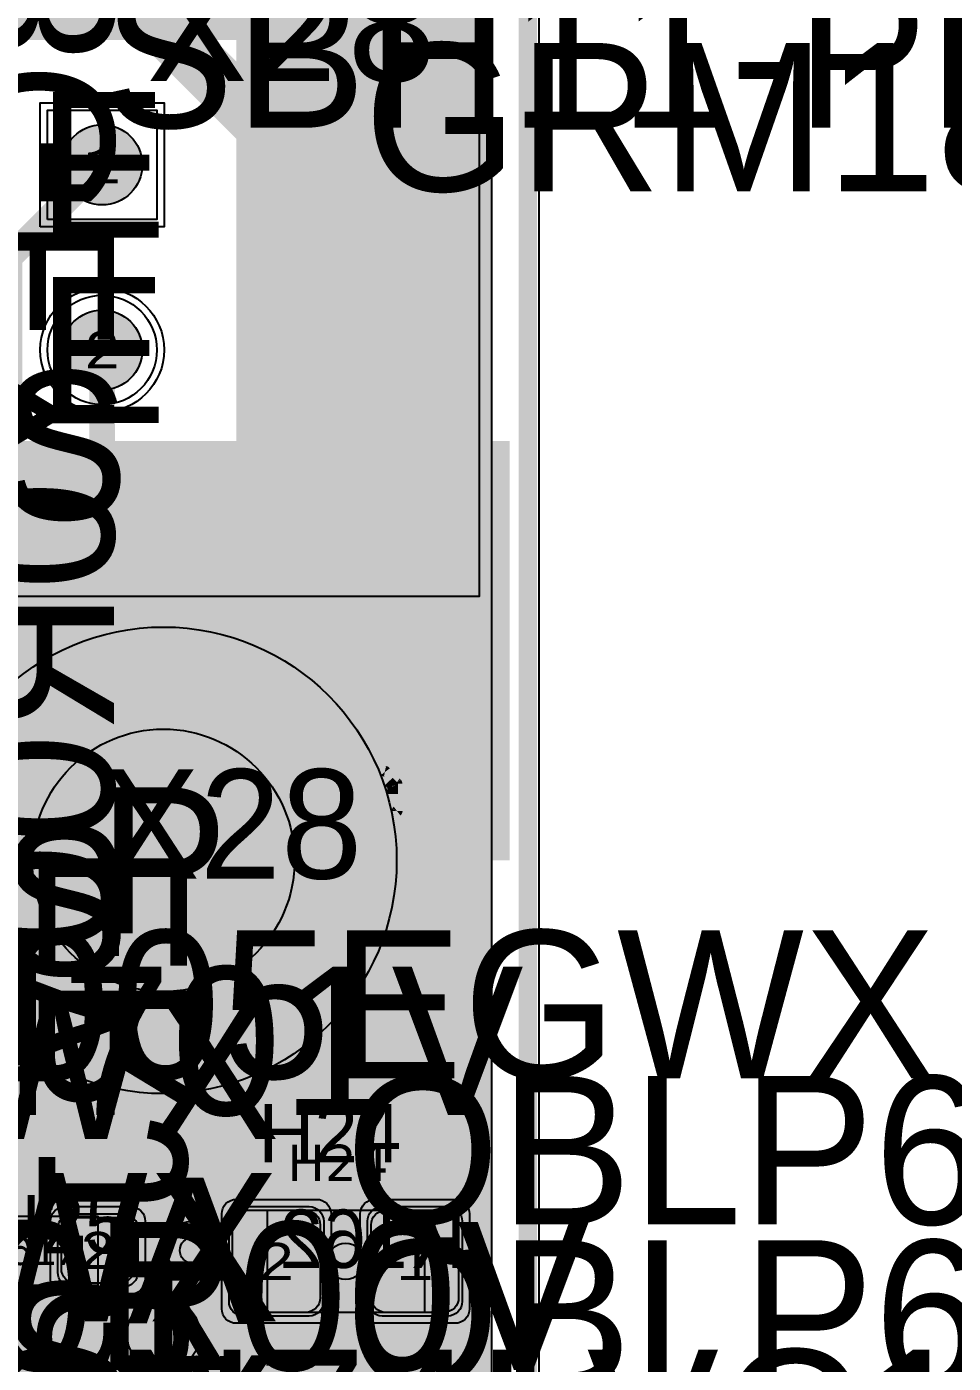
# Model space of a CAD drawing. Extents: x -28 to 199, y -61 to 255.
# Drawn here: x 163.12 to 175.84, y 168.1 to 186.43 of the extents above; entities that cross this region are included whole.
import ezdxf
from ezdxf.enums import TextEntityAlignment as Align

# ---------------------------------------------------------------- set-up
doc = ezdxf.new("R2010")
doc.units = 0
doc.header["$MEASUREMENT"] = 0
for name, color, linetype in [('ASSEMBLY_OUTLINES_BTM', 191, 'CONTINUOUS'), ('ASSEMBLY_OUTLINES_TOP', 102, 'CONTINUOUS'), ('ASSEMBLY_PART_NUMBERS_BTM', 191, 'CONTINUOUS'), ('ASSEMBLY_PART_NUMBERS_TOP', 102, 'CONTINUOUS'), ('ASSEMBLY_REF_DES_BTM', 191, 'CONTINUOUS'), ('ASSEMBLY_REF_DES_TOP', 102, 'CONTINUOUS'), ('BOARD_OUTLINE', 10, 'CONTINUOUS'), ('DRILL_DRAWING', 21, 'CONTINUOUS'), ('GENERATED_SILKSCREEN_BTM', 255, 'CONTINUOUS'), ('GENERATED_SILKSCREEN_TOP', 140, 'CONTINUOUS'), ('MANUFACTURING_OUTLINES', 10, 'CONTINUOUS'), ('MOUNTING_HOLE_PADS_LAYER14', 150, 'CONTINUOUS'), ('MOUNTING_HOLE_PADS_LAYER17', 10, 'CONTINUOUS'), ('MOUNTING_HOLE_PADS_LAYER_2', 230, 'CONTINUOUS'), ('MOUNTING_HOLE_PADS_LAYER_3', 81, 'CONTINUOUS'), ('MOUNTING_HOLES_LAYER_2', 42, 'CONTINUOUS'), ('MOUNTING_HOLES_LAYER_3', 42, 'CONTINUOUS'), ('MOUNTING_HOLES_LAYER_BOT21', 42, 'CONTINUOUS'), ('MOUNTING_HOLES_LAYER_TOP', 42, 'CONTINUOUS'), ('PART_HOLES_LAYER_2', 30, 'CONTINUOUS'), ('PART_HOLES_LAYER_3', 30, 'CONTINUOUS'), ('PART_HOLES_LAYER_BOTTOM', 30, 'CONTINUOUS'), ('PART_HOLES_LAYER_TOP', 30, 'CONTINUOUS'), ('PART_PADS_LAYER_2', 230, 'CONTINUOUS'), ('PART_PADS_LAYER_3', 81, 'CONTINUOUS'), ('PART_PADS_LAYER_BOTTOM', 10, 'CONTINUOUS'), ('PART_PADS_LAYER_TOP', 150, 'CONTINUOUS'), ('PART_PADS_SMD_BTM', 10, 'CONTINUOUS'), ('PART_PADS_SMD_TOP', 150, 'CONTINUOUS'), ('PIN_NUMBERS_BTM', 8, 'CONTINUOUS'), ('PIN_NUMBERS_TOP', 8, 'CONTINUOUS'), ('PLACEMENT_OUTLINES_BTM', 222, 'CONTINUOUS'), ('PLACEMENT_OUTLINES_TOP', 130, 'CONTINUOUS'), ('PLANE_DATA_LAYER_BOTTOM', 10, 'CONTINUOUS'), ('PLANE_DATA_LAYER_TOP', 150, 'CONTINUOUS'), ('PLANE_SHAPES_LAYER_2', 230, 'CONTINUOUS'), ('PLANE_SHAPES_LAYER_3', 81, 'CONTINUOUS'), ('PLANE_SHAPES_LAYER_BOTTOM', 10, 'CONTINUOUS'), ('PLANE_SHAPES_LAYER_TOP', 150, 'CONTINUOUS'), ('ROUTE_BORDER', 151, 'CONTINUOUS'), ('SILKSCREEN_OUTLINES_BTM', 211, 'CONTINUOUS'), ('SILKSCREEN_OUTLINES_TOP', 150, 'CONTINUOUS'), ('SILKSCREEN_REF_DES_BTM', 211, 'CONTINUOUS'), ('SILKSCREEN_REF_DES_TOP', 150, 'CONTINUOUS'), ('SOLDERMASK_PADS_BTM', 12, 'CONTINUOUS'), ('SOLDERMASK_PADS_TOP', 180, 'CONTINUOUS'), ('SOLDERPASTE_PADS_BTM', 12, 'CONTINUOUS'), ('SOLDERPASTE_PADS_TOP', 180, 'CONTINUOUS'), ('TRACES_LAYER_BOTTOM', 10, 'CONTINUOUS'), ('TRACES_LAYER_TOP', 150, 'CONTINUOUS'), ('VIA_HOLES_LAYER_2', 30, 'CONTINUOUS'), ('VIA_HOLES_LAYER_3', 30, 'CONTINUOUS'), ('VIA_HOLES_LAYER_BOTTOM', 30, 'CONTINUOUS'), ('VIA_HOLES_LAYER_TOP', 30, 'CONTINUOUS'), ('VIA_PADS_LAYER_2', 230, 'CONTINUOUS'), ('VIA_PADS_LAYER_3', 81, 'CONTINUOUS'), ('VIA_PADS_LAYER_BOTTOM', 10, 'CONTINUOUS'), ('VIA_PADS_LAYER_TOP', 150, 'CONTINUOUS')]:
    doc.layers.add(name, color=color, linetype=linetype)
doc.styles.add('COURIER_NEW', font='COUR.TTF')
doc.styles.add('VERDANA', font='verdana.TTF')
doc.styles.add('VERIBEST_GERBER_0', font='txt')

msp = doc.modelspace()

# ---------------------------------------------------------------- hatches: boundary and pattern name
at = {"layer": 'ASSEMBLY_OUTLINES_TOP'}
h = msp.add_hatch(color=256, dxfattribs=at)
edge = h.paths.add_edge_path()
edge.add_arc((167.5, 169.5), 0.25, 0, 360)
at = {"layer": 'MOUNTING_HOLES_LAYER_2'}
h = msp.add_hatch(color=256, dxfattribs=at)
edge = h.paths.add_edge_path()
edge.add_arc((165, 175), 1.8, 0, 360)
h = msp.add_hatch(color=256, dxfattribs=at)
edge = h.paths.add_edge_path()
edge.add_arc((165, 168.5), 0.5, 0, 360)
at = {"layer": 'MOUNTING_HOLES_LAYER_3'}
h = msp.add_hatch(color=256, dxfattribs=at)
edge = h.paths.add_edge_path()
edge.add_arc((165, 175), 1.8, 0, 360)
h = msp.add_hatch(color=256, dxfattribs=at)
edge = h.paths.add_edge_path()
edge.add_arc((165, 168.5), 0.5, 0, 360)
at = {"layer": 'MOUNTING_HOLES_LAYER_BOT21'}
h = msp.add_hatch(color=256, dxfattribs=at)
edge = h.paths.add_edge_path()
edge.add_arc((165, 175), 1.8, 0, 360)
h = msp.add_hatch(color=256, dxfattribs=at)
edge = h.paths.add_edge_path()
edge.add_arc((165, 168.5), 0.5, 0, 360)
at = {"layer": 'MOUNTING_HOLES_LAYER_TOP'}
h = msp.add_hatch(color=256, dxfattribs=at)
edge = h.paths.add_edge_path()
edge.add_arc((165, 175), 1.8, 0, 360)
h = msp.add_hatch(color=256, dxfattribs=at)
edge = h.paths.add_edge_path()
edge.add_arc((165, 168.5), 0.5, 0, 360)
at = {"layer": 'PART_HOLES_LAYER_2'}
h = msp.add_hatch(color=256, dxfattribs=at)
edge = h.paths.add_edge_path()
edge.add_arc((164.16, 184.54), 0.55, 0, 360)
h = msp.add_hatch(color=256, dxfattribs=at)
edge = h.paths.add_edge_path()
edge.add_arc((164.16, 182), 0.55, 0, 360)
at = {"layer": 'PART_HOLES_LAYER_3'}
h = msp.add_hatch(color=256, dxfattribs=at)
edge = h.paths.add_edge_path()
edge.add_arc((164.16, 184.54), 0.55, 0, 360)
h = msp.add_hatch(color=256, dxfattribs=at)
edge = h.paths.add_edge_path()
edge.add_arc((164.16, 182), 0.55, 0, 360)
at = {"layer": 'PART_HOLES_LAYER_BOTTOM'}
h = msp.add_hatch(color=256, dxfattribs=at)
edge = h.paths.add_edge_path()
edge.add_arc((164.16, 184.54), 0.55, 0, 360)
h = msp.add_hatch(color=256, dxfattribs=at)
edge = h.paths.add_edge_path()
edge.add_arc((164.16, 182), 0.55, 0, 360)
at = {"layer": 'PART_HOLES_LAYER_TOP'}
h = msp.add_hatch(color=256, dxfattribs=at)
edge = h.paths.add_edge_path()
edge.add_arc((164.16, 184.54), 0.55, 0, 360)
h = msp.add_hatch(color=256, dxfattribs=at)
edge = h.paths.add_edge_path()
edge.add_arc((164.16, 182), 0.55, 0, 360)
at = {"layer": 'PLANE_DATA_LAYER_BOTTOM'}
h = msp.add_hatch(color=256, dxfattribs=at)
h.paths.add_polyline_path([(169.5, 182.994348, -0.6681819935815638), (169.369918, 182.940467), (166.022318, 186.288067, -0.198909955685367), (166, 186.341948), (166, 188.182781, -0.2956984262160577), (166.045075, 188.252334, 0.6480680487453199), (166.045075, 189.347666, -0.2956984262160577), (166, 189.417219), (166, 217.499992, 0.414213562373095), (165.999992, 217.5), (158.000008, 217.5, 0.414213562373095), (158, 217.499992), (158, 214.902603, -0.198909955685367), (157.977682, 214.848722), (157.67296, 214.544, -0.6168695301195867), (157.543681, 214.586852, 0.8785732422549731), (156.353822, 214.567613, -0.381510988498814), (156.278107, 214.5), (154.489242, 214.5, -0.5383921361414893), (154.419199, 214.606207, 0.8971333277535124), (152.686954, 215.582199, -0.5138675206210099), (152.563046, 215.582199, 0.6767439981892426), (150.759836, 215.139914, -0.4545684732283138), (150.663608, 215.077263, 0.4628778347305008), (149.903822, 214.567613, -0.381510988498814), (149.828107, 214.5), (149.8262, 214.5, -0.414213562373095), (149.75, 214.5762), (149.75, 217.499992, 0.414213562373095), (149.749992, 217.5), (142.750008, 217.5, 0.414213562373095), (142.75, 217.499992), (142.75, 216.317137, -0.414213562373095), (142.6738, 216.240937), (130.8262, 216.240937, -0.414213562373095), (130.75, 216.317137), (130.75, 221.05161, -0.198909955685367), (130.772318, 221.105491), (131.644509, 221.977682, -0.1989133663344687), (131.698391, 222), (135.749992, 222, 0.414213562373095), (135.75, 222.000008), (135.75, 223.160834, -0.6295033319639212), (135.873908, 223.220251, 2.085404210499117), (135.873908, 224.779749, -0.629503331963921), (135.75, 224.839166), (135.75, 225.1738, -0.414213562373095), (135.8262, 225.25), (142.6738, 225.25, -0.414213562373095), (142.75, 225.1738), (142.75, 222.250008, 0.414213562373095), (142.750008, 222.25), (145.160834, 222.25, -0.6295033319639212), (145.220251, 222.126092, 2.085404210499117), (146.779749, 222.126092, -0.6295033319639212), (146.839166, 222.25), (147.910834, 222.25, -0.6295033319639212), (147.970251, 222.126092, 2.085404210499117), (149.529749, 222.126092, -0.6295033319639212), (149.589166, 222.25), (161.749992, 222.25, 0.414213562373095), (161.75, 222.250008), (161.75, 235.310363, -0.1756597936058653), (161.767701, 235.359192, 0.3625092994040193), (161.767701, 236.640808, -0.1756597936058653), (161.75, 236.689637), (161.75, 240.9238, -0.414213562373095), (161.8262, 241), (166.6738, 241, -0.414213562373095), (166.75, 240.9238), (166.75, 224.750008, 0.414213562373095), (166.750008, 224.75), (169.4238, 224.75, -0.414213562373095), (169.5, 224.6738)], flags=0)
h.paths.add_polyline_path([(133.75, 220, -0.9999999999999999), (135.75, 220, -0.9999999999999999)], flags=0)
h.paths.add_polyline_path([(137, 220, -0.9999999999999999), (139, 220, -0.9999999999999999)], flags=0)
h.paths.add_polyline_path([(138.04, 224, -0.9999999999999999), (140.04, 224, -0.9999999999999999)], flags=0)
h.paths.add_polyline_path([(140.25, 220, -0.9999999999999999), (142.25, 220, -0.9999999999999999)], flags=0)
h.paths.add_polyline_path([(161.96, 226.5, -0.9999999999999999), (163.96, 226.5, -0.9999999999999999)], flags=0)
h.paths.add_polyline_path([(161.96, 233, -0.9999999999999999), (163.96, 233, -0.9999999999999999)], flags=0)
h.paths.add_polyline_path([(161.96, 239.25, -0.9999999999999999), (163.96, 239.25, -0.9999999999999999)], flags=0)
h.paths.add_polyline_path([(163.285987, 219.388731, 1.7877343018547374), (163.285987, 220.411269, -0.1385740107174841), (163.246107, 220.4), (154.653893, 220.4, -0.1385740107174841), (154.614013, 220.411269, 1.7877343018547374), (154.614013, 219.388731, -0.1385740107174841), (154.653893, 219.4), (163.246107, 219.4, -0.1385740107174841)], flags=0)
h.paths.add_polyline_path([(164.5, 226.5, -0.9999999999999999), (166.5, 226.5, -0.9999999999999999)], flags=0)
h.paths.add_polyline_path([(164.5, 233, -0.9999999999999999), (166.5, 233, -0.9999999999999999)], flags=0)
h.paths.add_polyline_path([(164.5, 239.25, -0.9999999999999999), (166.5, 239.25, -0.9999999999999999)], flags=0)
at = {"layer": 'PLANE_DATA_LAYER_TOP'}
h = msp.add_hatch(color=256, dxfattribs=at)
h.paths.add_polyline_path([(169.5, 170.5762, -0.414213562373095), (169.4238, 170.5), (162.148472, 170.5, -0.1989133663344686), (162.09459, 170.522318), (161.772318, 170.84459, -0.198909955685367), (161.75, 170.898471), (161.75, 172.953862, -0.7480290918849526), (161.890244, 172.995151, 0.7480293216192154), (168.7, 175), (168.7, 175.000019, 0.9899629633385255), (161.300753, 175.074662, -0.4083137291548032), (161.224569, 175), (154.8262, 175, -0.414213562373095), (154.75, 175.0762), (154.75, 176.999992, 0.414213562373095), (154.749992, 177), (150.8262, 177, -0.414213562373095), (150.75, 177.0762), (150.75, 180.551331, -0.198909955685367), (150.772318, 180.605212), (153.144788, 182.977682, -0.1989133663344687), (153.19867, 183), (153.447913, 183, -0.7613576683879826), (153.487003, 182.858391, 0.2639141789224433), (153, 182.000001), (153, 182, 0.6295044454666773), (154.626092, 181.220251, -0.6295033319639212), (154.75, 181.160834), (154.75, 180.750008, 0.414213562373095), (154.750008, 180.75), (169.4238, 180.75, -0.414213562373095), (169.5, 180.6738)], flags=0)
h.paths.add_polyline_path([(155.1, 179.2, -0.9999999999999999), (156.29999999999998, 179.2, -0.9999999999999999)], flags=0)
at = {"layer": 'PLANE_SHAPES_LAYER_2'}
h = msp.add_hatch(color=256, dxfattribs=at)
h.paths.add_polyline_path([(169.5, 129.25), (149.5, 129.25), (142.25, 122), (142.25, 90.5), (147.5, 90.5), (147.5, 80), (154, 80), (154, 69.25), (131.75, 69.25), (131.75, 73.25), (121.25, 73.25), (121.25, 81), (110.5, 81), (110.5, 125.75), (106.5, 125.75), (106.5, 128.75), (93.5, 128.75), (93.5, 120.25), (91.75, 120.25), (91.75, 121.5), (80, 121.5), (80, 118.25), (73.25, 118.25), (73.25, 124.5), (67.5, 124.5), (67.5, 128), (57.75, 128), (57.75, 120.25), (55.25, 120.25), (55.25, 121.5), (47.5, 121.5), (47.5, 119), (35, 119), (35, 134.75), (32.75, 134.75), (32.75, 159.75), (29.25, 159.75), (29.25, 175.25), (22.5, 175.25), (22.5, 195.25), (17.25, 195.25), (17.25, 198), (22.5, 198), (22.5, 216.5), (40.25, 216.5), (40.25, 235.5), (54.5, 235.5), (54.5, 254), (87.25, 254), (87.25, 236.25), (86.25, 236.25), (86.25, 228.75), (81, 228.75), (81, 218.75), (95.25, 218.75), (95.25, 194.5), (87, 194.5), (87, 172), (131.1, 172), (131.1, 208.75), (115.5, 208.75), (115.5, 213.75), (106.75, 213.75), (106.75, 218.75), (110.25, 222.25), (110.25, 226.25), (142.5, 226.25), (142.5, 221.5), (160.5, 221.5), (160.5, 240.75), (169.5, 240.75)])
h.paths.add_polyline_path([(35.5, 149.5), (41.75, 149.5), (41.75, 152), (39.25, 152), (39.25, 154), (37.75, 154), (37.75, 152), (35.5, 152)], flags=16)
h.paths.add_polyline_path([(37.5, 125.75), (37.5, 128.75), (42.75, 128.75), (42.75, 125.75)], flags=16)
h.paths.add_polyline_path([(52, 127.75), (52, 130.75), (54.25, 130.75), (54.25, 127.75)], flags=16)
h.paths.add_polyline_path([(50.75, 219.5), (50.75, 226.5), (71.75, 226.5), (71.75, 219.5)], flags=16)
h.paths.add_polyline_path([(66.5, 150.75), (66.5, 177.5), (72.25, 177.5), (72.25, 150.75)], flags=16)
h.paths.add_polyline_path([(47.25, 185.25), (73, 185.25), (73, 188.25), (70.25, 188.25), (70.25, 191), (47.25, 191)], flags=16)
h.paths.add_polyline_path([(84.5, 208), (84.5, 212.75), (85, 212.75), (85, 208)], flags=16)
h.paths.add_polyline_path([(61.5, 137.25), (87.75, 137.25), (87.75, 140.5), (84.75, 140.5), (84.75, 143), (61.5, 143)], flags=16)
h.paths.add_polyline_path([(88.75, 127), (88.75, 130), (91, 130), (91, 127)], flags=16)
h.paths.add_polyline_path([(85.5, 130.25), (85.5, 132.5), (91, 132.5), (91, 130.25)], flags=16)
h.paths.add_polyline_path([(108.75, 142.25), (135.75, 142.25), (135.75, 145.75), (132.25, 145.75), (132.25, 149), (108.75, 149)], flags=16)
h.paths.add_polyline_path([(114.25, 126.75), (140.75, 126.75), (140.75, 129.75), (137.25, 129.75), (137.25, 133), (114.25, 133)], flags=16)
h.paths.add_polyline_path([(155.25, 180.25), (166.25, 180.25), (166.25, 186.25), (152.25, 186.25), (152.25, 183), (155.25, 183)], flags=16)
at = {"layer": 'PLANE_SHAPES_LAYER_3'}
h = msp.add_hatch(color=256, dxfattribs=at)
h.paths.add_polyline_path([(169.5, 129.25), (149.5, 129.25), (142.25, 122), (142.25, 90.5), (147.5, 90.5), (147.5, 80), (154, 80), (154, 69.25), (131.75, 69.25), (131.75, 73.25), (121.25, 73.25), (121.25, 81), (110.5, 81), (110.5, 125.75), (106.5, 125.75), (106.5, 128.75), (93.5, 128.75), (93.5, 120.25), (91.75, 120.25), (91.75, 121.5), (80, 121.5), (80, 118.25), (73.25, 118.25), (73.25, 124.5), (67.5, 124.5), (67.5, 127.75), (58.25, 127.75), (58.25, 130.25), (88.75, 130.25), (88.75, 127), (91, 127), (91, 132.5), (55, 132.5), (55, 131.25), (52, 131.25), (52, 127.75), (55, 127.75), (55, 127.25), (57.75, 127.25), (57.75, 120.25), (55.25, 120.25), (55.25, 121.5), (47.5, 121.5), (47.5, 119), (35, 119), (35, 134.75), (32.75, 134.75), (32.75, 159.75), (29.25, 159.75), (29.25, 175.25), (22.5, 175.25), (22.5, 195.25), (17.25, 195.25), (17.25, 198), (22.5, 198), (22.5, 216.5), (40.25, 216.5), (40.25, 235.5), (54.5, 235.5), (54.5, 254), (87.25, 254), (87.25, 236.25), (86.25, 236.25), (86.25, 228.75), (81, 228.75), (81, 218.75), (95.25, 218.75), (95.25, 194.5), (87, 194.5), (87, 172), (131.1, 172), (131.1, 208.75), (115.5, 208.75), (115.5, 213.75), (106.75, 213.75), (106.75, 218.75), (110.25, 222.25), (110.25, 226.25), (142.5, 226.25), (142.5, 221.5), (160.5, 221.5), (160.5, 240.75), (169.5, 240.75)])
h.paths.add_polyline_path([(35.5, 149.5), (41.75, 149.5), (41.75, 152), (39.25, 152), (39.25, 154), (37.75, 154), (37.75, 152), (35.5, 152)], flags=16)
h.paths.add_polyline_path([(37.5, 125.75), (37.5, 128.75), (42.75, 128.75), (42.75, 125.75)], flags=16)
h.paths.add_polyline_path([(50.75, 219.5), (50.75, 226.5), (71.75, 226.5), (71.75, 219.5)], flags=16)
h.paths.add_polyline_path([(66.5, 150.75), (66.5, 177.5), (72.25, 177.5), (72.25, 150.75)], flags=16)
h.paths.add_polyline_path([(47.25, 185.25), (73, 185.25), (73, 188.25), (70.25, 188.25), (70.25, 191), (47.25, 191)], flags=16)
h.paths.add_polyline_path([(84.5, 208), (84.5, 212.75), (85, 212.75), (85, 208)], flags=16)
h.paths.add_polyline_path([(61.5, 137.25), (87.75, 137.25), (87.75, 140.5), (84.75, 140.5), (84.75, 143), (61.5, 143)], flags=16)
h.paths.add_polyline_path([(108.75, 142.25), (135.75, 142.25), (135.75, 145.75), (132.25, 145.75), (132.25, 149), (108.75, 149)], flags=16)
h.paths.add_polyline_path([(114.25, 126.75), (140.75, 126.75), (140.75, 129.75), (137.25, 129.75), (137.25, 133), (114.25, 133)], flags=16)
h.paths.add_polyline_path([(155.25, 180.25), (166.25, 180.25), (166.25, 186.25), (152.25, 186.25), (152.25, 183), (155.25, 183)], flags=16)
at = {"layer": 'VIA_HOLES_LAYER_2'}
h = msp.add_hatch(color=256, dxfattribs=at)
edge = h.paths.add_edge_path()
edge.add_arc((165.4, 169.650002), 0.175, 0, 360)
at = {"layer": 'VIA_HOLES_LAYER_3'}
h = msp.add_hatch(color=256, dxfattribs=at)
edge = h.paths.add_edge_path()
edge.add_arc((165.4, 169.650002), 0.175, 0, 360)
at = {"layer": 'VIA_HOLES_LAYER_BOTTOM'}
h = msp.add_hatch(color=256, dxfattribs=at)
edge = h.paths.add_edge_path()
edge.add_arc((165.4, 169.650002), 0.175, 0, 360)
at = {"layer": 'VIA_HOLES_LAYER_TOP'}
h = msp.add_hatch(color=256, dxfattribs=at)
edge = h.paths.add_edge_path()
edge.add_arc((165.4, 169.650002), 0.175, 0, 360)

# ---------------------------------------------------------------- linework, layer by layer
at = {"layer": 'ASSEMBLY_OUTLINES_BTM'}
msp.add_lwpolyline([(162.4, 169.170002), (162.4, 170.120002), (164.1, 170.120002), (164.1, 169.170002)], close=True, dxfattribs=at)
at = {"layer": 'ASSEMBLY_OUTLINES_TOP'}
for points, const_width in [([(148.83, 178.62), (148.83, 187.92), (169.33, 187.92), (169.33, 178.62)], 0.2), ([(167, 169), (167, 170), (168, 170), (168, 169)], 0.1)]:
    msp.add_lwpolyline(points, close=True, dxfattribs=dict(at, const_width=const_width))
msp.add_lwpolyline([(166.43, 168.8), (166.43, 170.2), (168.58, 170.2), (168.58, 168.8)], close=True, dxfattribs=at)
at = {"layer": 'ASSEMBLY_OUTLINES_TOP', "const_width": 0.1}
msp.add_lwpolyline([(166.75, 169), (166.75, 170)], dxfattribs=at)
at = {"layer": 'ASSEMBLY_OUTLINES_TOP'}
msp.add_circle((167.5, 169.5), 0.25, dxfattribs=at)
at = {"layer": 'BOARD_OUTLINE', "const_width": 0.25}
msp.add_lwpolyline([(0, 1.5), (0, 253.5, -0.4142135624), (1.5, 255), (168.5, 255, -0.4142135624), (170, 253.5), (170, 1.5, -0.4142135624), (168.5, 0), (1.5, 0, -0.4142135624)], format="xyb", close=True, dxfattribs=at)
at = {"layer": 'GENERATED_SILKSCREEN_BTM', "const_width": 0.15}
for points in [[(168.1712, 169.429202), (168.1776, 169.427602), (168.1816, 169.424402), (168.1832, 169.418802), (168.184, 169.412402), (168.1832, 169.406802), (168.1816, 169.401202), (168.1776, 169.397202), (168.1712, 169.396402), (167.8592, 169.396402), (167.8536, 169.397202), (167.8488, 169.401202), (167.8464, 169.406802), (167.8456, 169.412402), (167.8464, 169.418802), (167.8488, 169.424402), (167.8536, 169.427602), (167.8592, 169.429202), (168, 169.429202), (168, 170.180402), (168.0008, 170.186002), (168.0032, 170.190002), (168.0072, 170.192402), (168.0128, 170.193202), (168.0168, 170.194002), (168.0208, 170.194002), (168.024, 170.192402), (168.0272, 170.189202), (168.1832, 169.970002), (168.1848, 169.966802), (168.1856, 169.964402), (168.1856, 169.958802), (168.1832, 169.954002), (168.1792, 169.950002), (168.1744, 169.946802), (168.1688, 169.945202), (168.1656, 169.945202), (168.1632, 169.946002), (168.1592, 169.950802), (168.0312, 170.130002), (168.0312, 169.429202), (168.1712, 169.429202)], [(166.3712, 170.193202), (166.2368, 170.083602), (166.2344, 170.079602), (166.2336, 170.076402), (166.232, 170.074002), (166.2312, 170.070802), (166.2312, 169.961202), (166.232, 169.958002), (166.2336, 169.953202), (166.2344, 169.949202), (166.2368, 169.947602), (166.7696, 169.514802), (166.7696, 169.429202), (166.2472, 169.429202), (166.2416, 169.427602), (166.2368, 169.424402), (166.2344, 169.418802), (166.2336, 169.412402), (166.2344, 169.406802), (166.2368, 169.401202), (166.2416, 169.398002), (166.2472, 169.396402), (166.7864, 169.396402), (166.7928, 169.398002), (166.7968, 169.402002), (166.8008, 169.406002), (166.8024, 169.412402), (166.8024, 169.522002), (166.8016, 169.524402), (166.8, 169.530002), (166.7984, 169.532402), (166.7976, 169.534002), (166.7952, 169.535602), (166.2632, 169.969202), (166.2632, 170.062802), (166.388, 170.163602), (166.6464, 170.163602), (166.7768, 170.057202), (166.7824, 170.055602), (166.788, 170.056402), (166.7928, 170.058802), (166.7968, 170.063602), (166.7992, 170.068402), (166.8, 170.074002), (166.7992, 170.079602), (166.7976, 170.082002), (166.7952, 170.083602), (166.6608, 170.193202), (166.6576, 170.194002), (166.656, 170.194802), (166.6544, 170.195602), (166.6512, 170.196402), (166.3816, 170.196402), (166.3784, 170.195602), (166.3768, 170.194802), (166.3744, 170.194002), (166.3712, 170.193202)], [(167.1272, 170.193202), (166.9928, 170.083602), (166.9896, 170.079602), (166.988, 170.073202), (166.9888, 170.068402), (166.9904, 170.064402), (166.9928, 170.061202), (166.9968, 170.058002), (167.0008, 170.055602), (167.0048, 170.054802), (167.0088, 170.054802), (167.012, 170.057202), (167.1432, 170.163602), (167.4024, 170.163602), (167.5256, 170.062802), (167.5256, 169.775602), (167.4168, 169.864402), (167.4136, 169.865202), (167.412, 169.866002), (167.4112, 169.866002), (167.4112, 169.866802), (167.4072, 169.867602), (167.1376, 169.867602), (167.1344, 169.866802), (167.1344, 169.866002), (167.1328, 169.866002), (167.1304, 169.865202), (167.128, 169.864402), (166.9928, 169.755602), (166.992, 169.753202), (166.9904, 169.752402), (166.9896, 169.751602), (166.9896, 169.750002), (166.988, 169.744402), (166.9872, 169.742002), (166.9872, 169.522002), (166.988, 169.518002), (166.9896, 169.514802), (166.9904, 169.511602), (166.9928, 169.509202), (167.1272, 169.399602), (167.1312, 169.398002), (167.132, 169.397202), (167.1344, 169.397202), (167.1352, 169.396402), (167.136, 169.396402), (167.1376, 169.396402), (167.4072, 169.396402), (167.4104, 169.397202), (167.4136, 169.398002), (167.4168, 169.399602), (167.5512, 169.509202), (167.5536, 169.510802), (167.5544, 169.511602), (167.556, 169.514002), (167.5576, 169.519602), (167.5584, 169.522002), (167.5584, 170.070802), (167.5576, 170.074802), (167.556, 170.078002), (167.5544, 170.079602), (167.5536, 170.081202), (167.5512, 170.083602), (167.4168, 170.193202), (167.4136, 170.194002), (167.412, 170.194802), (167.4104, 170.195602), (167.4072, 170.196402), (167.1376, 170.196402), (167.1344, 170.195602), (167.1328, 170.194802), (167.1304, 170.194002), (167.1272, 170.193202)], [(168.476, 169.892402), (168.4736, 169.894002), (168.4728, 169.898002), (168.4712, 169.902002), (168.4704, 169.906002), (168.4704, 170.070802), (168.4712, 170.074802), (168.4728, 170.077202), (168.4728, 170.079602), (168.4736, 170.080402), (168.4752, 170.081202), (168.476, 170.082802), (168.612, 170.193202), (168.616, 170.194802), (168.6192, 170.195602), (168.6224, 170.196402), (169.0256, 170.196402), (169.0328, 170.194802), (169.0376, 170.190802), (169.0416, 170.186002), (169.0432, 170.180402), (169.0432, 169.412402), (169.0416, 169.406002), (169.0376, 169.402002), (169.0328, 169.399602), (169.0272, 169.398802), (169.0208, 169.399602), (169.0152, 169.402002), (169.0112, 169.406002), (169.0096, 169.412402), (169.0096, 169.780402), (168.6336, 169.780402), (168.5024, 169.407602), (168.4992, 169.402002), (168.4936, 169.398802), (168.488, 169.398002), (168.4824, 169.399602), (168.4776, 169.402002), (168.4736, 169.406002), (168.472, 169.411602), (168.4728, 169.418002), (168.604, 169.790802), (168.476, 169.892402)], [(169.0096, 170.163602), (168.6272, 170.163602), (168.5024, 170.062802), (168.5024, 169.914002), (168.6272, 169.812402), (169.0096, 169.812402), (169.0096, 170.163602)], [(167.5256, 169.734002), (167.5256, 169.530002), (167.4024, 169.429202), (167.144, 169.429202), (167.0192, 169.530002), (167.0192, 169.734002), (167.144, 169.835602), (167.4024, 169.835602), (167.5256, 169.734002)], [(166.6748, 167.7008), (166.5468, 167.88), (166.5468, 167.1792)], [(168.1588, 167.7008), (168.0308, 167.88), (168.0308, 167.1792)]]:
    msp.add_lwpolyline(points, dxfattribs=at)
for points in [[(163.533844, 170.120007, 1.1642e-05), (163.533836, 170.119997), (162.966164, 170.119997, 1.1642e-05), (162.966156, 170.120007), (163.533844, 170.120007)], [(163.542098, 169.169997), (162.957902, 169.169997, 1.22306e-05), (162.957911, 169.170007), (163.542089, 169.170007, 1.22306e-05), (163.542098, 169.169997)]]:
    msp.add_lwpolyline(points, format="xyb", dxfattribs=at)
at = {"layer": 'GENERATED_SILKSCREEN_TOP', "const_width": 0.15}
msp.add_lwpolyline([(148.83, 178.62), (148.83, 187.92), (169.33, 187.92), (169.33, 178.62)], close=True, dxfattribs=at)
for points in [[(168.205505, 175.6755, -0.2360679775), (168.205503, 175.675496), (168.204853, 175.674196, 1.1677e-06), (168.20485, 175.674211), (168.205495, 175.6755), (168.205495, 176.041499), (168.203995, 176.047499), (168.202495, 176.053498), (168.196496, 176.062497), (168.046497, 176.216996), (168.040498, 176.221495), (168.038549, 176.22182, 8.935e-07), (168.038545, 176.221831), (168.040501, 176.221505, -0.1119910922), (168.040503, 176.221504), (168.046503, 176.217004, -0.0710678119), (168.046504, 176.217003), (168.196503, 176.062504, -0.0710678116), (168.196504, 176.062503), (168.202504, 176.053504, -0.1622776593), (168.202505, 176.053501), (168.204005, 176.047501), (168.205505, 176.041501), (168.205505, 175.6755)], [(168.145505, 175.911824, 2.7787e-06), (168.145495, 175.911859), (168.145495, 176.024998), (168.091524, 176.080788, 1.787e-06), (168.091516, 176.08081), (168.145503, 176.025004, -0.2360679775), (168.145505, 176.025), (168.145505, 175.911824)], [(165.500005, 170.063069, 5.9988e-06), (165.499995, 170.063071), (165.499995, 170.25, -1), (165.500005, 170.25), (165.500005, 170.063069)], [(167.769515, 170.200005, 1.10969e-05), (167.769508, 170.199995), (167.230492, 170.199995, 1.10969e-05), (167.230485, 170.200005), (167.769515, 170.200005)], [(165.500005, 168.783937, 8.5753e-06), (165.499995, 168.783954), (165.499995, 169.236933, 5.9988e-06), (165.500005, 169.236935), (165.500005, 168.783937)], [(167.769515, 168.799995), (167.230485, 168.799995, 1.10969e-05), (167.230492, 168.800005), (167.769508, 168.800005, 1.10969e-05), (167.769515, 168.799995)]]:
    msp.add_lwpolyline(points, format="xyb", dxfattribs=at)
for points in [[(166.4068, 170.8624), (166.4084, 170.856), (166.4124, 170.852), (166.4172, 170.8496), (166.4228, 170.8488), (166.4292, 170.8496), (166.4348, 170.852), (166.4388, 170.856), (166.4404, 170.8624), (166.4404, 171.2304), (166.9468, 171.2304), (166.9468, 170.8624), (166.9476, 170.856), (166.9516, 170.852), (166.9572, 170.8496), (166.9628, 170.8488), (166.9684, 170.8496), (166.9732, 170.852), (166.9772, 170.856), (166.9788, 170.8624), (166.9788, 171.6304), (166.9772, 171.636), (166.9732, 171.6408), (166.9684, 171.6432), (166.9628, 171.644), (166.9572, 171.6432), (166.9516, 171.6408), (166.9476, 171.636), (166.9468, 171.6304), (166.9468, 171.2624), (166.4404, 171.2624), (166.4404, 171.6304), (166.4388, 171.636), (166.4348, 171.6408), (166.4292, 171.6432), (166.4228, 171.644), (166.4172, 171.6432), (166.4124, 171.6408), (166.4084, 171.636), (166.4068, 171.6304), (166.4068, 170.8624)], [(167.5948, 171.6432), (167.7292, 171.5336), (167.7316, 171.5296), (167.7324, 171.5264), (167.734, 171.524), (167.7348, 171.5208), (167.7348, 171.4112), (167.734, 171.408), (167.7324, 171.4032), (167.7316, 171.3992), (167.7292, 171.3976), (167.1964, 170.9648), (167.1964, 170.8792), (167.7188, 170.8792), (167.7244, 170.8776), (167.7292, 170.8744), (167.7316, 170.8688), (167.7324, 170.8624), (167.7316, 170.8568), (167.7292, 170.8512), (167.7244, 170.848), (167.7188, 170.8464), (167.1796, 170.8464), (167.1732, 170.848), (167.1692, 170.852), (167.1652, 170.856), (167.1636, 170.8624), (167.1636, 170.972), (167.1644, 170.9744), (167.166, 170.98), (167.1676, 170.9824), (167.1692, 170.984), (167.1708, 170.9856), (167.7028, 171.4192), (167.7028, 171.5128), (167.578, 171.6136), (167.3196, 171.6136), (167.1892, 171.5072), (167.1836, 171.5056), (167.178, 171.5064), (167.1732, 171.5088), (167.17, 171.5136), (167.1668, 171.5184), (167.166, 171.524), (167.166, 171.5272), (167.1668, 171.5296), (167.1708, 171.5336), (167.3052, 171.6432), (167.3084, 171.644), (167.3108, 171.6448), (167.3116, 171.6456), (167.3148, 171.6464), (167.5844, 171.6464), (167.5876, 171.6456), (167.5884, 171.6456), (167.5892, 171.6448), (167.5916, 171.644), (167.5948, 171.6432)], [(168.4052, 170.8624), (168.406, 170.856), (168.41, 170.852), (168.4156, 170.8496), (168.4212, 170.8488), (168.4268, 170.8496), (168.4316, 170.852), (168.4356, 170.856), (168.4372, 170.8624), (168.4372, 171.1048), (168.4748, 171.1048), (168.4804, 171.1064), (168.4852, 171.1096), (168.4876, 171.1152), (168.4884, 171.1208), (168.4876, 171.1272), (168.4852, 171.1328), (168.4804, 171.1368), (168.4748, 171.1376), (168.4372, 171.1376), (168.4372, 171.608), (168.4364, 171.612), (168.434, 171.6152), (168.4308, 171.6184), (168.4268, 171.6208), (168.422, 171.6224), (168.4172, 171.6232), (168.4132, 171.6224), (168.4092, 171.6192), (167.9236, 171.1336), (167.9204, 171.1288), (167.9188, 171.124), (167.9196, 171.1192), (167.9228, 171.1136), (167.9244, 171.1096), (167.9276, 171.1072), (167.9308, 171.1056), (167.9348, 171.1048), (168.4052, 171.1048), (168.4052, 170.8624)], [(167.9748, 171.1376), (168.4052, 171.5664), (168.4052, 171.1376), (167.9748, 171.1376)], [(162.6904, 169.9804), (163.1968, 169.9804), (163.1968, 169.6124), (163.1976, 169.606), (163.2016, 169.602), (163.2072, 169.5996), (163.2128, 169.5988), (163.2184, 169.5996), (163.2232, 169.602), (163.2272, 169.606), (163.2288, 169.6124), (163.2288, 170.3804), (163.2272, 170.386), (163.2232, 170.3908), (163.2184, 170.3932), (163.2128, 170.394), (163.2072, 170.3932), (163.2016, 170.3908), (163.1976, 170.386), (163.1968, 170.3804), (163.1968, 170.0124), (162.6904, 170.0124)], [(163.8448, 170.3932), (163.9792, 170.2836), (163.9816, 170.2796), (163.9824, 170.2764), (163.984, 170.274), (163.9848, 170.2708), (163.9848, 170.1612), (163.984, 170.158), (163.9824, 170.1532), (163.9816, 170.1492), (163.9792, 170.1476), (163.4464, 169.7148), (163.4464, 169.6292), (163.9688, 169.6292), (163.9744, 169.6276), (163.9792, 169.6244), (163.9816, 169.6188), (163.9824, 169.6124), (163.9816, 169.6068), (163.9792, 169.6012), (163.9744, 169.598), (163.9688, 169.5964), (163.4296, 169.5964), (163.4232, 169.598), (163.4192, 169.602), (163.4152, 169.606), (163.4136, 169.6124), (163.4136, 169.722), (163.4144, 169.7244), (163.416, 169.73), (163.4176, 169.7324), (163.4192, 169.734), (163.4208, 169.7356), (163.9528, 170.1692), (163.9528, 170.2628), (163.828, 170.3636), (163.5696, 170.3636), (163.4392, 170.2572), (163.4336, 170.2556), (163.428, 170.2564), (163.4232, 170.2588), (163.42, 170.2636), (163.4168, 170.2684), (163.416, 170.274), (163.416, 170.2772), (163.4168, 170.2796), (163.4208, 170.2836), (163.5552, 170.3932), (163.5584, 170.394), (163.5608, 170.3948), (163.5616, 170.3956), (163.5648, 170.3964), (163.8344, 170.3964), (163.8376, 170.3956), (163.8384, 170.3956), (163.8392, 170.3948), (163.8416, 170.394), (163.8448, 170.3932)], [(164.32, 170.1212), (164.3168, 170.1204), (164.3144, 170.1196), (164.3112, 170.118), (164.2024, 170.03), (164.2024, 170.3636), (164.7248, 170.3636), (164.7304, 170.3652), (164.7352, 170.3684), (164.7376, 170.374), (164.7384, 170.3796), (164.7376, 170.386), (164.7352, 170.3908), (164.7304, 170.3948), (164.7248, 170.3964), (164.1848, 170.3964), (164.1792, 170.3948), (164.1744, 170.3908), (164.1704, 170.386), (164.1688, 170.3804), (164.1688, 169.9956), (164.1696, 169.99), (164.172, 169.986), (164.1752, 169.9836), (164.1808, 169.982), (164.1848, 169.9804), (164.188, 169.9796), (164.192, 169.9804), (164.1952, 169.9828), (164.3256, 170.0892), (164.584, 170.0892), (164.7088, 169.9876), (164.7088, 169.73), (164.584, 169.63), (164.3256, 169.63), (164.1952, 169.7356), (164.1896, 169.738), (164.1848, 169.738), (164.18, 169.7348), (164.1752, 169.7308), (164.172, 169.7252), (164.1712, 169.7196), (164.172, 169.714), (164.176, 169.71), (164.3112, 169.5996), (164.3136, 169.598), (164.3168, 169.598), (164.32, 169.5964), (164.5896, 169.5964), (164.592, 169.5964), (164.5928, 169.5972), (164.5936, 169.5972), (164.5952, 169.598), (164.5968, 169.598), (164.6, 169.5996), (164.7352, 169.71), (164.7376, 169.7124), (164.7384, 169.714), (164.74, 169.7188), (164.7408, 169.722), (164.7408, 169.9956), (164.74, 169.9988), (164.7384, 170.0036), (164.7384, 170.0052), (164.7376, 170.006), (164.736, 170.0076), (164.7352, 170.0092), (164.6, 170.118), (164.596, 170.1196), (164.5928, 170.1204), (164.5896, 170.1212), (164.32, 170.1212)]]:
    msp.add_lwpolyline(points, dxfattribs=at)
at = {"layer": 'MANUFACTURING_OUTLINES'}
msp.add_lwpolyline([(170.150405, 1.5, -0.4142135624), (168.5, -0.150405), (1.5, -0.150405, -0.4142135624), (-0.150405, 1.5), (-0.150405, 253.5, -0.4142135624), (1.5, 255.150405), (168.5, 255.150405, -0.4142135624), (170.150405, 253.5)], format="xyb", close=True, dxfattribs=at)
at = {"layer": 'MOUNTING_HOLE_PADS_LAYER14'}
msp.add_circle((165, 175), 3.2, dxfattribs=at)
at = {"layer": 'MOUNTING_HOLE_PADS_LAYER17'}
msp.add_circle((165, 175), 3.2, dxfattribs=at)
at = {"layer": 'MOUNTING_HOLE_PADS_LAYER_2'}
msp.add_circle((165, 175), 3.2, dxfattribs=at)
at = {"layer": 'MOUNTING_HOLE_PADS_LAYER_3'}
msp.add_circle((165, 175), 3.2, dxfattribs=at)
at = {"layer": 'MOUNTING_HOLES_LAYER_2'}
for centre, radius in [((165, 175), 1.8), ((165, 168.5), 0.5)]:
    msp.add_circle(centre, radius, dxfattribs=at)
at = {"layer": 'MOUNTING_HOLES_LAYER_3'}
for centre, radius in [((165, 175), 1.8), ((165, 168.5), 0.5)]:
    msp.add_circle(centre, radius, dxfattribs=at)
at = {"layer": 'MOUNTING_HOLES_LAYER_BOT21'}
for centre, radius in [((165, 175), 1.8), ((165, 168.5), 0.5)]:
    msp.add_circle(centre, radius, dxfattribs=at)
at = {"layer": 'MOUNTING_HOLES_LAYER_TOP'}
for centre, radius in [((165, 175), 1.8), ((165, 168.5), 0.5)]:
    msp.add_circle(centre, radius, dxfattribs=at)
at = {"layer": 'PART_HOLES_LAYER_2'}
for centre in [(164.16, 184.54), (164.16, 182)]:
    msp.add_circle(centre, 0.55, dxfattribs=at)
at = {"layer": 'PART_HOLES_LAYER_3'}
for centre in [(164.16, 184.54), (164.16, 182)]:
    msp.add_circle(centre, 0.55, dxfattribs=at)
at = {"layer": 'PART_HOLES_LAYER_BOTTOM'}
for centre in [(164.16, 184.54), (164.16, 182)]:
    msp.add_circle(centre, 0.55, dxfattribs=at)
at = {"layer": 'PART_HOLES_LAYER_TOP'}
for centre in [(164.16, 184.54), (164.16, 182)]:
    msp.add_circle(centre, 0.55, dxfattribs=at)
at = {"layer": 'PART_PADS_LAYER_2'}
msp.add_lwpolyline([(163.41, 183.79), (163.41, 185.29), (164.91, 185.29), (164.91, 183.79)], close=True, dxfattribs=at)
msp.add_circle((164.16, 182), 0.75, dxfattribs=at)
at = {"layer": 'PART_PADS_LAYER_3'}
msp.add_lwpolyline([(163.41, 183.79), (163.41, 185.29), (164.91, 185.29), (164.91, 183.79)], close=True, dxfattribs=at)
msp.add_circle((164.16, 182), 0.75, dxfattribs=at)
at = {"layer": 'PART_PADS_LAYER_BOTTOM'}
msp.add_lwpolyline([(163.41, 183.79), (163.41, 185.29), (164.91, 185.29), (164.91, 183.79)], close=True, dxfattribs=at)
msp.add_circle((164.16, 182), 0.75, dxfattribs=at)
at = {"layer": 'PART_PADS_LAYER_TOP'}
msp.add_lwpolyline([(163.41, 183.79), (163.41, 185.29), (164.91, 185.29), (164.91, 183.79)], close=True, dxfattribs=at)
msp.add_circle((164.16, 182), 0.75, dxfattribs=at)
at = {"layer": 'PART_PADS_SMD_BTM'}
msp.add_lwpolyline([(163.55, 169.950002, -0.4142135624), (163.75, 170.150002), (164.45, 170.150002, -0.4142135624), (164.65, 169.950002), (164.65, 169.350002, -0.4142135624), (164.45, 169.150002), (163.75, 169.150002, -0.4142135624), (163.55, 169.350002)], format="xyb", close=True, dxfattribs=at)
at = {"layer": 'PART_PADS_SMD_TOP'}
for points in [[(167, 170.25, -0.4142135624), (167.2, 170.05), (167.2, 168.95, -0.4142135624), (167, 168.75), (166.1, 168.75, -0.4142135624), (165.9, 168.95), (165.9, 170.05, -0.4142135624), (166.1, 170.25)], [(168.9, 170.25, -0.4142135624), (169.1, 170.05), (169.1, 168.95, -0.4142135624), (168.9, 168.75), (168, 168.75, -0.4142135624), (167.8, 168.95), (167.8, 170.05, -0.4142135624), (168, 170.25)]]:
    msp.add_lwpolyline(points, format="xyb", close=True, dxfattribs=at)
at = {"layer": 'PLACEMENT_OUTLINES_BTM'}
msp.add_lwpolyline([(162.4, 169.170002), (162.4, 170.120002), (164.1, 170.120002), (164.1, 169.170002)], close=True, dxfattribs=at)
at = {"layer": 'PLACEMENT_OUTLINES_TOP'}
for points in [[(148.83, 178.62), (148.83, 187.92), (169.33, 187.92), (169.33, 178.62)], [(166.43, 168.8), (166.43, 170.2), (168.58, 170.2), (168.58, 168.8)]]:
    msp.add_lwpolyline(points, close=True, dxfattribs=at)
at = {"layer": 'PLANE_SHAPES_LAYER_BOTTOM'}
msp.add_solid([(166, 178.75), (169.5, 178.75), (166, 218.25), (169.5, 218.25)], dxfattribs=at)
at = {"layer": 'PLANE_SHAPES_LAYER_TOP'}
for points in [[(154.75, 175), (169.75, 175), (154.75, 180.75), (169.75, 180.75)], [(161.75, 170.5), (169.5, 170.5), (161.75, 175), (169.5, 175)]]:
    msp.add_solid(points, dxfattribs=at)
at = {"layer": 'ROUTE_BORDER'}
msp.add_lwpolyline([(0.635, 2.135), (0.635, 252.5, -0.4142135624), (2.135, 254), (168, 254, -0.4142135624), (169.5, 252.5), (169.5, 2.135, -0.4142135624), (168, 0.635), (2.135, 0.635, -0.4142135624)], format="xyb", close=True, dxfattribs=at)
at = {"layer": 'SILKSCREEN_OUTLINES_BTM'}
msp.add_lwpolyline([(162.4, 169.170002), (162.4, 170.120002), (164.1, 170.120002), (164.1, 169.170002)], close=True, dxfattribs=at)
at = {"layer": 'SILKSCREEN_OUTLINES_TOP'}
for points in [[(148.83, 178.62), (148.83, 187.92), (169.33, 187.92), (169.33, 178.62)], [(166.43, 168.8), (166.43, 170.2), (168.58, 170.2), (168.58, 168.8)]]:
    msp.add_lwpolyline(points, close=True, dxfattribs=at)
at = {"layer": 'SILKSCREEN_OUTLINES_TOP', "const_width": 0.15}
msp.add_lwpolyline([(165.5, 168.75), (165.5, 170.25)], dxfattribs=at)
at = {"layer": 'SOLDERMASK_PADS_BTM'}
msp.add_lwpolyline([(163.31, 183.69), (163.31, 185.39), (165.01, 185.39), (165.01, 183.69)], close=True, dxfattribs=at)
msp.add_lwpolyline([(163.45, 170.050002, -0.4142135624), (163.65, 170.250002), (164.55, 170.250002, -0.4142135624), (164.75, 170.050002), (164.75, 169.250002, -0.4142135624), (164.55, 169.050002), (163.65, 169.050002, -0.4142135624), (163.45, 169.250002)], format="xyb", close=True, dxfattribs=at)
msp.add_circle((164.16, 182), 0.85, dxfattribs=at)
at = {"layer": 'SOLDERMASK_PADS_TOP'}
msp.add_lwpolyline([(163.31, 183.69), (163.31, 185.39), (165.01, 185.39), (165.01, 183.69)], close=True, dxfattribs=at)
for points in [[(167.1, 170.35, -0.4142135624), (167.3, 170.15), (167.3, 168.85, -0.4142135624), (167.1, 168.65), (166, 168.65, -0.4142135624), (165.8, 168.85), (165.8, 170.15, -0.4142135624), (166, 170.35)], [(169, 170.35, -0.4142135624), (169.2, 170.15), (169.2, 168.85, -0.4142135624), (169, 168.65), (167.9, 168.65, -0.4142135624), (167.7, 168.85), (167.7, 170.15, -0.4142135624), (167.9, 170.35)]]:
    msp.add_lwpolyline(points, format="xyb", close=True, dxfattribs=at)
msp.add_circle((164.16, 182), 0.85, dxfattribs=at)
at = {"layer": 'SOLDERPASTE_PADS_BTM'}
msp.add_lwpolyline([(163.6, 169.900002, -0.4142135624), (163.8, 170.100002), (164.4, 170.100002, -0.4142135624), (164.6, 169.900002), (164.6, 169.400002, -0.4142135624), (164.4, 169.200002), (163.8, 169.200002, -0.4142135624), (163.6, 169.400002)], format="xyb", close=True, dxfattribs=at)
at = {"layer": 'SOLDERPASTE_PADS_TOP'}
for points in [[(166.95, 170.2, -0.4142135624), (167.15, 170), (167.15, 169, -0.4142135624), (166.95, 168.8), (166.15, 168.8, -0.4142135624), (165.95, 169), (165.95, 170, -0.4142135624), (166.15, 170.2)], [(168.85, 170.2, -0.4142135624), (169.05, 170), (169.05, 169, -0.4142135624), (168.85, 168.8), (168.05, 168.8, -0.4142135624), (167.85, 169), (167.85, 170, -0.4142135624), (168.05, 170.2)]]:
    msp.add_lwpolyline(points, format="xyb", close=True, dxfattribs=at)
at = {"layer": 'TRACES_LAYER_BOTTOM'}
for points, const_width in [([(99, 216.5), (102.573562, 216.5), (103.457625, 215.615937), (147.569574, 215.615937), (149.625, 213.560511), (149.625, 191.954609), (153.21635, 188.363259), (163.063244, 188.363259), (169.028992, 182.397511), (169.028992, 151.602635), (168.126038, 150.699681), (166.007928, 150.699681), (163.9, 148.591753), (163.9, 147.5)], 0.75), ([(159.25, 176.1), (159.25, 177.28018), (162.89, 180.92018), (162.89, 183.27), (164.16, 184.54)], 0.35), ([(160.75, 176.1), (160.75, 177.142627), (164.16, 180.552627), (164.16, 182)], 0.35), ([(165.4, 169.650002), (164.1, 169.650002)], 0.5)]:
    msp.add_lwpolyline(points, dxfattribs=dict(at, const_width=const_width))
at = {"layer": 'TRACES_LAYER_TOP'}
for points, const_width in [([(145.825, 175.75), (146.552, 175.75), (146.552, 175.734839), (148.961783, 173.325056), (158.690812, 173.325056), (163.45, 168.565868), (163.45, 167.1)], 0.35), ([(165.4, 169.650002), (165.4, 169.5), (166.55, 169.5)], 0.5), ([(168.45, 169.5), (168.45, 167.25)], 0.5)]:
    msp.add_lwpolyline(points, dxfattribs=dict(at, const_width=const_width))
at = {"layer": 'VIA_HOLES_LAYER_2'}
msp.add_circle((165.4, 169.650002), 0.175, dxfattribs=at)
at = {"layer": 'VIA_HOLES_LAYER_3'}
msp.add_circle((165.4, 169.650002), 0.175, dxfattribs=at)
at = {"layer": 'VIA_HOLES_LAYER_BOTTOM'}
msp.add_circle((165.4, 169.650002), 0.175, dxfattribs=at)
at = {"layer": 'VIA_HOLES_LAYER_TOP'}
msp.add_circle((165.4, 169.650002), 0.175, dxfattribs=at)
at = {"layer": 'VIA_PADS_LAYER_2'}
msp.add_circle((165.4, 169.650002), 0.4, dxfattribs=at)
at = {"layer": 'VIA_PADS_LAYER_3'}
msp.add_circle((165.4, 169.650002), 0.4, dxfattribs=at)
at = {"layer": 'VIA_PADS_LAYER_BOTTOM'}
msp.add_circle((165.4, 169.650002), 0.35, dxfattribs=at)
at = {"layer": 'VIA_PADS_LAYER_TOP'}
msp.add_circle((165.4, 169.650002), 0.35, dxfattribs=at)

# ---------------------------------------------------------------- texts
at = {"layer": 'ASSEMBLY_PART_NUMBERS_BTM', "style": 'VERIBEST_GERBER_0', "text_generation_flag": 2}
for s, p in [('ERJ-3GEY0R00V', (162.29, 193.5)), ('ERJ-3EKF6200V', (163.29, 175.25))]:
    msp.add_text(s, height=2.032, rotation=90, dxfattribs=at).set_placement(p, align=Align.TOP_LEFT)
at = {"layer": 'ASSEMBLY_PART_NUMBERS_TOP', "style": 'VERIBEST_GERBER_0'}
for s, p in [('SBH11-PBPC-D05-ST-BK', (164.16, 187.08)), ('GRM188R71H123KA01D', (167.75, 186.21)), ('SPC02SVJN-RC-3POS', (136, 181.71)), ('SPC02SVJN-RC-3POS', (136, 175.46)), ('PMEG4005EGWX', (153.25, 174.04)), ('ERJ-3EKF4701V', (149.25, 173.54)), ('PMEG4005EGWX', (144.25, 173.21)), ('QBLP631-IW', (167.5, 172.04)), ('PMEG4005EGWX', (144.25, 170.71)), ('ERJ-3GEY0R00V', (149.25, 170.04)), ('QBLP631-IW', (167.5, 169.79)), ('SPC02SVJN-RC-3POS', (136, 169.21)), ('SN74LVC1G08DBVR', (162.5, 168.29)), ('PMEG4005EGWX', (144.25, 168.21))]:
    msp.add_text(s, height=2.032, dxfattribs=at).set_placement(p, align=Align.TOP_LEFT)
at = {"layer": 'ASSEMBLY_REF_DES_BTM', "style": 'VERDANA', "text_generation_flag": 2}
msp.add_text('R162', height=0.4, dxfattribs=at).set_placement((163.95, 169.850002), align=Align.TOP_LEFT)
at = {"layer": 'ASSEMBLY_REF_DES_TOP', "style": 'VERDANA'}
for s, height, p in [('X28', 1.5, (164.76, 187.19)), ('H24', 0.5, (166.7, 171.1)), ('H25', 0.5, (164.75, 168.2))]:
    msp.add_text(s, height=height, dxfattribs=at).set_placement(p, align=Align.TOP_LEFT)
at = {"layer": 'DRILL_DRAWING', "style": 'VERIBEST_GERBER_0'}
for s, p in [('E', (164.16, 184.54)), ('E', (164.16, 182)), ('P', (165, 175)), ('A', (165.4, 169.650002)), ('T', (165, 168.5)), ('A', (165.4, 167.2))]:
    msp.add_text(s, height=2, dxfattribs=at).set_placement(p, align=Align.MIDDLE_CENTER)
at = {"layer": 'PIN_NUMBERS_BTM', "style": 'COURIER_NEW'}
for s, p in [('1', (164.16, 184.54)), ('2', (164.16, 182)), ('2', (164.1, 169.650002)), ('2', (166.55, 169.5)), ('1', (168.45, 169.5))]:
    msp.add_text(s, height=0.508, dxfattribs=at).set_placement(p, align=Align.MIDDLE_CENTER)
at = {"layer": 'PIN_NUMBERS_TOP', "style": 'COURIER_NEW'}
for s, p in [('1', (164.16, 184.54)), ('2', (164.16, 182)), ('2', (164.1, 169.650002)), ('2', (166.55, 169.5)), ('1', (168.45, 169.5))]:
    msp.add_text(s, height=0.508, dxfattribs=at).set_placement(p, align=Align.MIDDLE_CENTER)
at = {"layer": 'SILKSCREEN_REF_DES_BTM', "style": 'VERIBEST_GERBER_0', "text_generation_flag": 2}
msp.add_text('R162', height=0.8, dxfattribs=at).set_placement((169.15, 170.210002), align=Align.TOP_LEFT)
at = {"layer": 'SILKSCREEN_REF_DES_TOP', "style": 'VERIBEST_GERBER_0'}
for s, height, p in [('X28', 1.5, (164.16, 176.25)), ('H24', 0.8, (166.3, 171.66)), ('H25', 0.8, (162.55, 170.41))]:
    msp.add_text(s, height=height, dxfattribs=at).set_placement(p, align=Align.TOP_LEFT)

doc.saveas('drawing.dxf')
